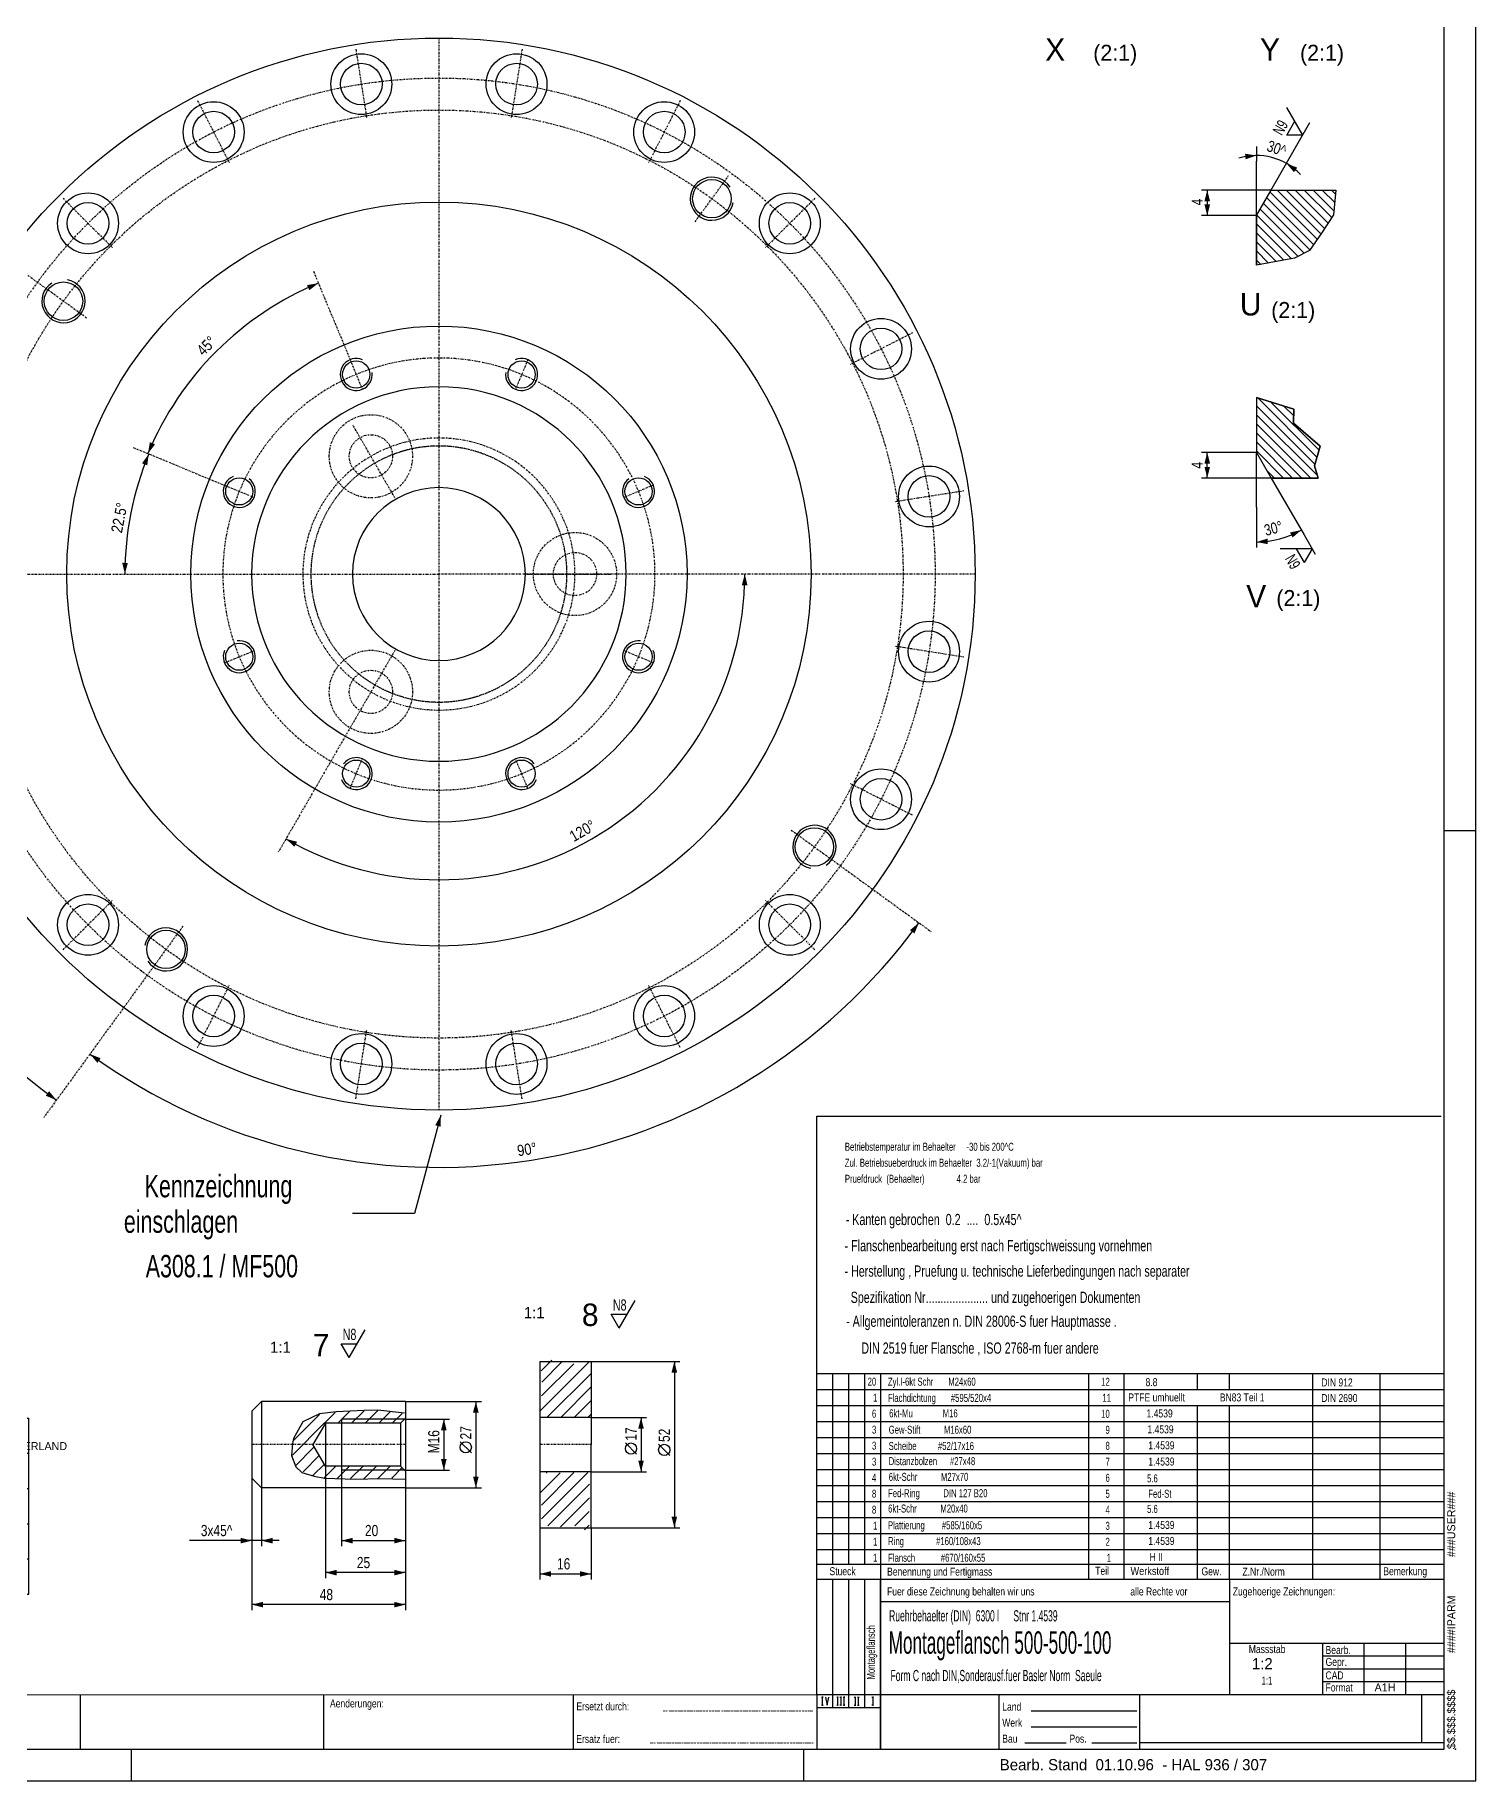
# Model space of a CAD drawing. Extents: x -22471 to -21578, y 9813 to 10953.
# Drawn here: x -22163 to -21713, y 9977 to 10523 of the extents above; entities that cross this region are included whole.
import ezdxf
from ezdxf.enums import TextEntityAlignment as Align

# ---------------------------------------------------------------- set-up
doc = ezdxf.new("R2010")
doc.units = 0
doc.header["$MEASUREMENT"] = 0
for name, pattern in [('DASHDOT', [1, 0.5, -0.25, 0, -0.25]), ('DOT', [0.25, 0, -0.25]), ('HIDDEN', [0.375, 0.25, -0.125])]:
    doc.linetypes.add(name, pattern=pattern)
for name, color, linetype in [('1', 7, 'CONTINUOUS'), ('10', 7, 'CONTINUOUS'), ('15', 7, 'CONTINUOUS'), ('16', 7, 'CONTINUOUS'), ('17', 7, 'CONTINUOUS'), ('3', 7, 'CONTINUOUS'), ('40', 7, 'CONTINUOUS'), ('5', 7, 'CONTINUOUS'), ('A1H-1', 7, 'CONTINUOUS'), ('A1H-10', 7, 'CONTINUOUS')]:
    doc.layers.add(name, color=color, linetype=linetype)
doc.styles.get("Standard").update_dxf_attribs({"font": 'txt', "height": 0.2})

# ---------------------------------------------------------------- blocks, each defined once
blk = doc.blocks.new('BSUL')
at = {"layer": '15', "color": 1, "linetype": 'Continuous'}
for p, q in [((0, 0), (-5, -8.66)), ((0, 0), (2.499, -4.33)), ((-2.5, -4.33), (2.499, -4.33))]:
    blk.add_line(p, q, dxfattribs=at)
at = {"layer": '15', "color": 1, "linetype": 'Continuous', "width": 0.714286}
blk.add_attdef('TAG00', text='', height=3.5, rotation=360, dxfattribs=at).set_placement((0, 0), align=Align.CENTER)
blk = doc.blocks.new('BSOL')
at = {"layer": '15', "color": 1, "linetype": 'Continuous'}
for p, q in [((0, 0), (5, 8.66)), ((0, 0), (-2.5, 4.33)), ((-2.5, 4.33), (2.5, 4.33))]:
    blk.add_line(p, q, dxfattribs=at)
at = {"layer": '15', "color": 1, "linetype": 'Continuous', "width": 0.714286}
blk.add_attdef('TAG00', (-4.5, 5.5), '', height=3.5, rotation=360, dxfattribs=at)
blk = doc.blocks.new('BSO8')
at = {"layer": '40', "color": 1, "linetype": 'Continuous'}
for p, q in [((0, 0), (5.001, 8.661)), ((-2.5, 4.329), (2.5, 4.33)), ((0, 0), (-2.5, 4.329))]:
    blk.add_line(p, q, dxfattribs=at)
at = {"layer": '40', "color": 1, "linetype": 'Continuous', "width": 0.714286}
blk.add_text('N8', height=3.5, rotation=0.00003, dxfattribs=at).set_placement((-2, 5.5))
blk = doc.blocks.new('STCL2')
at = {"layer": 'A1H-10', "color": 3, "linetype": 'Continuous'}
for p, q in [((-91, 55), (-91, 0)), ((-91, 55), (0, 55)), ((0, 0), (0, 55)), ((-91, 44), (0, 44)), ((-91, 33), (0, 33)), ((-6.622, 23.833), (-2.892, 27.563)), ((-6.622, 27.563), (-2.892, 23.833)), ((-91, 22), (0, 22)), ((-6.622, 12.738), (-2.892, 16.468)), ((-6.622, 16.468), (-2.892, 12.738)), ((-91, 11), (0, 11)), ((-91, 0), (0, 0))]:
    blk.add_line(p, q, dxfattribs=at)
for points in [[(-6.622, 23.833), (-2.892, 23.833), (-2.892, 27.563), (-6.622, 27.563)], [(-6.622, 16.468), (-2.892, 16.468), (-2.892, 20.198), (-6.622, 20.198)], [(-6.622, 12.738), (-2.892, 12.738), (-2.892, 16.468), (-6.622, 16.468)]]:
    blk.add_lwpolyline(points, close=True, dxfattribs=at)
for s, p in [('Clariant  International  Ltd.', (-89.798, 53.13)), ('E%%cgi%%ceeri%%cg', (-89.815, 46.253)), ('CH- 4132 MUTTENZ 1 /  SWITZERLAND', (-49.71, 46.248)), ('Datum :', (-89.825, 38.441)), ('Visum :', (-49.752, 38.455)), ('ZEICHNUNG /   DOKUMENT', (-89.841, 30.484)), ('Ge%%cehmigt fuer :', (-89.626, 24.999)), ('Ko%%cstruktio%%c / Ausfuehru%%cg', (-49.951, 24.987)), ('Ref.  Dokume%%cte :', (-89.832, 19.116)), ('Siehe Spezifikatio%%c', (-49.913, 19.15)), ('Siehe Bestellu%%cg', (-49.883, 14.021)), ('Die Vera%%ctwortu%%cg fuer Desig%%c u%%cd richtige Ausfuehru%%cg', (-89.569, 8.024)), ('liegt vollumfae%%cglich beim Auftrag%%cehmer  !', (-89.375, 3.76))]:
    blk.add_text(s, height=2.5, dxfattribs=at).set_placement(p, align=Align.MIDDLE_LEFT)

msp = doc.modelspace()

# ---------------------------------------------------------------- linework, layer by layer
at = {"layer": '1', "color": 253, "linetype": 'Continuous'}
for p, q in [((-21898.55, 10040.36), (-21918.55, 10040.36)), ((-21898.55, 10040.36), (-21918.55, 10040.36)), ((-21898.55, 10040.36), (-21918.55, 10040.36)), ((-21898.55, 10040.36), (-21918.55, 10040.36)), ((-21913.55, 10000.36), (-21913.55, 10040.36)), ((-21913.55, 10000.36), (-21913.55, 10040.36)), ((-21913.55, 10000.36), (-21913.55, 10040.36)), ((-21913.55, 10000.36), (-21913.55, 10040.28)), ((-21908.55, 10000.36), (-21908.55, 10040.36)), ((-21908.55, 10000.36), (-21908.55, 10040.36)), ((-21908.55, 10000.36), (-21908.55, 10040.36)), ((-21908.55, 10000.36), (-21908.55, 10040.35)), ((-21903.55, 10000.36), (-21903.55, 10040.36)), ((-21903.55, 10000.36), (-21903.55, 10040.36)), ((-21903.55, 10000.36), (-21903.55, 10040.36)), ((-21903.55, 10000.36), (-21903.55, 10040.36)), ((-21722.55, 10040.36), (-21898.55, 10040.36)), ((-21898.55, 9987.36), (-21898.55, 10040.36)), ((-21722.55, 10040.36), (-21898.55, 10040.36)), ((-21898.55, 9987.36), (-21898.55, 10040.36)), ((-21918.55, 10004.36), (-21898.55, 10004.36)), ((-21918.55, 10004.36), (-21918.55, 9987.36)), ((-21918.55, 10004.36), (-21898.55, 10004.36)), ((-21918.55, 10004.36), (-21918.55, 9987.36)), ((-21918.55, 10004.36), (-21898.55, 10004.36)), ((-21918.55, 10004.36), (-21918.55, 9987.36)), ((-21918.55, 10004.36), (-21898.55, 10004.36)), ((-21918.55, 10004.36), (-21918.55, 9987.36)), ((-21917.05, 10003.61), (-21916.55, 10003.61)), ((-21917.05, 10003.61), (-21916.55, 10003.61)), ((-21917.05, 10003.61), (-21916.55, 10003.61)), ((-21917.05, 10003.61), (-21916.55, 10003.61)), ((-21916.55, 10003.61), (-21916.8, 10003.61)), ((-21916.8, 10003.61), (-21916.8, 10001.11)), ((-21916.55, 10003.61), (-21916.8, 10003.61)), ((-21916.8, 10003.61), (-21916.8, 10001.11)), ((-21916.55, 10003.61), (-21916.8, 10003.61)), ((-21916.8, 10003.61), (-21916.8, 10001.11)), ((-21916.55, 10003.61), (-21916.8, 10003.61)), ((-21916.8, 10003.61), (-21916.8, 10001.11)), ((-21915.8, 10003.61), (-21915.3, 10001.11)), ((-21915.8, 10003.61), (-21915.3, 10001.11)), ((-21915.8, 10003.61), (-21915.3, 10001.11)), ((-21915.8, 10003.61), (-21915.3, 10001.11)), ((-21915.3, 10001.11), (-21914.8, 10003.61)), ((-21915.3, 10001.11), (-21914.8, 10003.61)), ((-21915.3, 10001.11), (-21914.8, 10003.61)), ((-21915.3, 10001.11), (-21914.8, 10003.61)), ((-21912.3, 10003.61), (-21911.8, 10003.61)), ((-21912.3, 10003.61), (-21911.8, 10003.61)), ((-21912.3, 10003.61), (-21911.8, 10003.61)), ((-21912.3, 10003.61), (-21911.8, 10003.61)), ((-21911.8, 10003.61), (-21912.05, 10003.61)), ((-21912.05, 10003.61), (-21912.05, 10001.11)), ((-21911.8, 10003.61), (-21912.05, 10003.61)), ((-21912.05, 10003.61), (-21912.05, 10001.11)), ((-21911.8, 10003.61), (-21912.05, 10003.61)), ((-21912.05, 10003.61), (-21912.05, 10001.11)), ((-21911.8, 10003.61), (-21912.05, 10003.61)), ((-21912.05, 10003.61), (-21912.05, 10001.11)), ((-21911.3, 10003.61), (-21910.8, 10003.61)), ((-21911.3, 10003.61), (-21910.8, 10003.61)), ((-21911.3, 10003.61), (-21910.8, 10003.61)), ((-21911.3, 10003.61), (-21910.8, 10003.61)), ((-21910.8, 10003.61), (-21911.05, 10003.61)), ((-21911.05, 10003.61), (-21911.05, 10001.11)), ((-21910.8, 10003.61), (-21911.05, 10003.61)), ((-21911.05, 10003.61), (-21911.05, 10001.11)), ((-21910.8, 10003.61), (-21911.05, 10003.61)), ((-21911.05, 10003.61), (-21911.05, 10001.11)), ((-21910.8, 10003.61), (-21911.05, 10003.61)), ((-21911.05, 10003.61), (-21911.05, 10001.11)), ((-21910.3, 10003.61), (-21909.8, 10003.61)), ((-21910.3, 10003.61), (-21909.8, 10003.61)), ((-21910.3, 10003.61), (-21909.8, 10003.61)), ((-21910.3, 10003.61), (-21909.8, 10003.61)), ((-21909.8, 10003.61), (-21910.05, 10003.61)), ((-21910.05, 10003.61), (-21910.05, 10001.11)), ((-21909.8, 10003.61), (-21910.05, 10003.61)), ((-21910.05, 10003.61), (-21910.05, 10001.11)), ((-21909.8, 10003.61), (-21910.05, 10003.61)), ((-21910.05, 10003.61), (-21910.05, 10001.11)), ((-21909.8, 10003.61), (-21910.05, 10003.61)), ((-21910.05, 10003.61), (-21910.05, 10001.11)), ((-21906.8, 10003.61), (-21906.3, 10003.61)), ((-21906.8, 10003.61), (-21906.3, 10003.61)), ((-21906.8, 10003.61), (-21906.3, 10003.61)), ((-21906.8, 10003.61), (-21906.3, 10003.61)), ((-21906.55, 10003.61), (-21906.55, 10001.11)), ((-21906.55, 10003.61), (-21906.55, 10001.11)), ((-21906.55, 10003.61), (-21906.55, 10001.11)), ((-21906.55, 10003.61), (-21906.55, 10001.11)), ((-21905.8, 10003.61), (-21905.3, 10003.61)), ((-21905.8, 10003.61), (-21905.3, 10003.61)), ((-21905.8, 10003.61), (-21905.3, 10003.61)), ((-21905.8, 10003.61), (-21905.3, 10003.61)), ((-21905.55, 10003.61), (-21905.55, 10001.11)), ((-21905.55, 10003.61), (-21905.55, 10001.11)), ((-21905.55, 10003.61), (-21905.55, 10001.11)), ((-21905.55, 10003.61), (-21905.55, 10001.11)), ((-21901.3, 10003.61), (-21900.8, 10003.61)), ((-21901.3, 10003.61), (-21900.8, 10003.61)), ((-21901.3, 10003.61), (-21900.8, 10003.61)), ((-21901.3, 10003.61), (-21900.8, 10003.61)), ((-21900.8, 10003.61), (-21901.05, 10003.61)), ((-21901.05, 10003.61), (-21901.05, 10001.11)), ((-21900.8, 10003.61), (-21901.05, 10003.61)), ((-21901.05, 10003.61), (-21901.05, 10001.11)), ((-21900.8, 10003.61), (-21901.05, 10003.61)), ((-21901.05, 10003.61), (-21901.05, 10001.11)), ((-21900.8, 10003.61), (-21901.05, 10003.61)), ((-21901.05, 10003.61), (-21901.05, 10001.11)), ((-21918.55, 10000.36), (-21898.55, 10000.36)), ((-21918.55, 10000.36), (-21898.55, 10000.36)), ((-21918.55, 10000.36), (-21898.55, 10000.36)), ((-21918.55, 10000.36), (-21898.55, 10000.36)), ((-21916.55, 10001.11), (-21917.05, 10001.11)), ((-21916.55, 10001.11), (-21917.05, 10001.11)), ((-21916.55, 10001.11), (-21917.05, 10001.11)), ((-21916.55, 10001.11), (-21917.05, 10001.11)), ((-21916.8, 10001.11), (-21916.55, 10001.11)), ((-21916.8, 10001.11), (-21916.55, 10001.11)), ((-21916.8, 10001.11), (-21916.55, 10001.11)), ((-21916.8, 10001.11), (-21916.55, 10001.11)), ((-21911.8, 10001.11), (-21912.3, 10001.11)), ((-21911.8, 10001.11), (-21912.3, 10001.11)), ((-21911.8, 10001.11), (-21912.3, 10001.11)), ((-21911.8, 10001.11), (-21912.3, 10001.11)), ((-21912.05, 10001.11), (-21911.8, 10001.11)), ((-21912.05, 10001.11), (-21911.8, 10001.11)), ((-21912.05, 10001.11), (-21911.8, 10001.11)), ((-21912.05, 10001.11), (-21911.8, 10001.11)), ((-21910.8, 10001.11), (-21911.3, 10001.11)), ((-21910.8, 10001.11), (-21911.3, 10001.11)), ((-21910.8, 10001.11), (-21911.3, 10001.11)), ((-21910.8, 10001.11), (-21911.3, 10001.11)), ((-21911.05, 10001.11), (-21910.8, 10001.11)), ((-21911.05, 10001.11), (-21910.8, 10001.11)), ((-21911.05, 10001.11), (-21910.8, 10001.11)), ((-21911.05, 10001.11), (-21910.8, 10001.11)), ((-21909.8, 10001.11), (-21910.3, 10001.11)), ((-21909.8, 10001.11), (-21910.3, 10001.11)), ((-21909.8, 10001.11), (-21910.3, 10001.11)), ((-21909.8, 10001.11), (-21910.3, 10001.11)), ((-21910.05, 10001.11), (-21909.8, 10001.11)), ((-21910.05, 10001.11), (-21909.8, 10001.11)), ((-21910.05, 10001.11), (-21909.8, 10001.11)), ((-21910.05, 10001.11), (-21909.8, 10001.11)), ((-21906.8, 10001.11), (-21906.3, 10001.11)), ((-21906.8, 10001.11), (-21906.3, 10001.11)), ((-21906.8, 10001.11), (-21906.3, 10001.11)), ((-21906.8, 10001.11), (-21906.3, 10001.11)), ((-21905.8, 10001.11), (-21905.3, 10001.11)), ((-21905.8, 10001.11), (-21905.3, 10001.11)), ((-21905.8, 10001.11), (-21905.3, 10001.11)), ((-21905.8, 10001.11), (-21905.3, 10001.11)), ((-21900.8, 10001.11), (-21901.3, 10001.11)), ((-21900.8, 10001.11), (-21901.3, 10001.11)), ((-21900.8, 10001.11), (-21901.3, 10001.11)), ((-21900.8, 10001.11), (-21901.3, 10001.11)), ((-21901.05, 10001.11), (-21900.8, 10001.11)), ((-21901.05, 10001.11), (-21900.8, 10001.11)), ((-21901.05, 10001.11), (-21900.8, 10001.11)), ((-21901.05, 10001.11), (-21900.8, 10001.11))]:
    msp.add_line(p, q, dxfattribs=at)
at = {"layer": '10', "color": 52, "linetype": 'DASHDOT'}
for p, q in [((-22050.31, 10378.38), (-22063.49, 10401.19)), ((-22050.31, 10330.68), (-22086.75, 10267.58))]:
    msp.add_line(p, q, dxfattribs=at)
at = {"layer": '10', "color": 92, "linetype": 'DASHDOT'}
msp.add_line((-22009.01, 10354.53), (-21982.66, 10354.53), dxfattribs=at)
at = {"layer": '10', "color": 92, "linetype": 'Continuous'}
msp.add_circle((-22036.55, 10354.53), 77.5, dxfattribs=at)
at = {"layer": '10', "color": 92, "linetype": 'DASHDOT'}
for centre, radius in [((-22057.8, 10391.33), 13), ((-22057.8, 10391.33), 6.75), ((-21994.05, 10354.53), 13), ((-21994.05, 10354.53), 6.75), ((-22057.8, 10317.72), 13), ((-22057.8, 10317.72), 6.75)]:
    msp.add_circle(centre, radius, dxfattribs=at)
at = {"layer": '15', "color": 1, "linetype": 'Continuous'}
for p, q in [((-21781.17, 10466.53), (-21764.47, 10495.62)), ((-21781.17, 10488.14), (-21781.17, 10483.58)), ((-21781.17, 10466.53), (-21781.17, 10483.58)), ((-21780.01, 10468.54), (-21770.94, 10484.35)), ((-21776.55, 10474.53), (-21798.3, 10474.53)), ((-21796.55, 10474.53), (-21796.55, 10466.53)), ((-21781.17, 10466.53), (-21798.3, 10466.53)), ((-21781.17, 10392.53), (-21798.3, 10392.53)), ((-21796.55, 10384.53), (-21796.55, 10392.53)), ((-21781.17, 10375.48), (-21781.17, 10392.53)), ((-21776.55, 10384.53), (-21798.3, 10384.53)), ((-21776.55, 10384.53), (-21766.29, 10366.76)), ((-21781.17, 10375.48), (-21781.17, 10362.78)), ((-21989.01, 10108.49), (-21961.26, 10108.49)), ((-21963.01, 10108.49), (-21963.01, 10056.49)), ((-22047.01, 10095.99), (-22023.26, 10095.99)), ((-22025.01, 10095.99), (-22025.01, 10068.99)), ((-22047.01, 10090.49), (-22033.26, 10090.49)), ((-22035.01, 10090.49), (-22035.01, 10074.49)), ((-21989.01, 10090.99), (-21971.66, 10090.99)), ((-21973.41, 10090.99), (-21973.41, 10073.99)), ((-22026.41, 10079.91), (-22029.91, 10083.41)), ((-21974.81, 10079.51), (-21978.31, 10083.01)), ((-21964.41, 10079.11), (-21967.91, 10082.61)), ((-22072.01, 10075.74), (-22072.01, 10040.74)), ((-22067.01, 10074.49), (-22067.01, 10050.74)), ((-22047.01, 10074.49), (-22033.26, 10074.49)), ((-21989.01, 10073.99), (-21971.66, 10073.99)), ((-22095.01, 10071.99), (-22095.01, 10030.74)), ((-22095.01, 10071.99), (-22095.01, 10050.74)), ((-22092.01, 10068.99), (-22092.01, 10050.74)), ((-22047.01, 10068.99), (-22023.26, 10068.99)), ((-22047.01, 10068.99), (-22047.01, 10050.74)), ((-22047.01, 10068.99), (-22047.01, 10040.74)), ((-22047.01, 10068.99), (-22047.01, 10030.74)), ((-22005.01, 10056.92), (-22005.01, 10040.34)), ((-21989.01, 10056.49), (-21961.26, 10056.49)), ((-21989.01, 10056.49), (-21989.01, 10040.34)), ((-22086.41, 10052.49), (-22114.43, 10052.49)), ((-22067.01, 10052.49), (-22047.01, 10052.49)), ((-22047.01, 10042.49), (-22072.01, 10042.49)), ((-22005.01, 10042.09), (-21989.01, 10042.09)), ((-22047.01, 10032.49), (-22095.01, 10032.49))]:
    msp.add_line(p, q, dxfattribs=at)
at = {"layer": '15', "color": 52, "linetype": 'Continuous'}
for p, q in [((-22095.01, 10069.24), (-22095.01, 10056.44)), ((-22095.01, 10066.74), (-22095.01, 10043.84)), ((-22095.01, 10066.74), (-22095.01, 10053.94)), ((-22095.01, 10046.34), (-22095.01, 10036.34))]:
    msp.add_line(p, q, dxfattribs=at)
at = {"layer": '15', "color": 1, "linetype": 'Continuous'}
msp.add_lwpolyline([(-22035.95, 10185.46), (-22044.19, 10154.69), (-22063.53, 10154.69)], dxfattribs=at)
for centre in [(-22028.16, 10081.66), (-21976.56, 10081.26), (-21966.16, 10080.86)]:
    msp.add_circle(centre, 1.75, dxfattribs=at)
for centre, radius, start, end in [((-21781.17, 10466.53), 18.8, 43.0743, 107.0675), ((-22036.55, 10354.53), 98.37, 112.4951, 157.4978), ((-22036.56, 10354.53), 98.1, 157.4978, 180), ((-21781.17, 10392.53), 28, 270, 299.9957), ((-22036.6, 10354.53), 203.19, 180, 234.0009), ((-22036.55, 10354.53), 95.55, 240.0017, 360), ((-22036.6, 10354.52), 185.39, 234.0006, 324.0009)]:
    msp.add_arc(centre, radius, start, end, dxfattribs=at)
for points in [[(-21784.73, 10485.87), (-21781.17, 10485.33), (-21784.57, 10484.13)], [(-21769.45, 10480.1), (-21771.81, 10482.83), (-21768.44, 10481.53)], [(-21797.42, 10471.03), (-21796.55, 10474.53), (-21795.67, 10471.03)], [(-21795.67, 10470.03), (-21796.55, 10466.53), (-21797.42, 10470.03)], [(-22077.75, 10444.82), (-22074.19, 10445.41), (-22077.05, 10443.21)], [(-22125.23, 10395.03), (-22127.43, 10392.17), (-22126.84, 10395.73)], [(-22129.28, 10389.14), (-22127.19, 10392.07), (-22127.65, 10388.5)], [(-21797.42, 10389.03), (-21796.55, 10392.53), (-21795.67, 10389.03)], [(-21795.67, 10388.03), (-21796.55, 10384.53), (-21797.42, 10388.03)], [(-21770.69, 10367.51), (-21767.17, 10368.28), (-21769.91, 10365.94)], [(-21777.62, 10363.87), (-21781.17, 10364.53), (-21777.73, 10365.62)], [(-22133.72, 10358.01), (-22134.65, 10354.53), (-22135.47, 10358.04)], [(-21941.93, 10351.05), (-21940.99, 10354.53), (-21940.18, 10351.01)], [(-22081.68, 10269.32), (-22084.32, 10271.77), (-22080.84, 10270.85)], [(-21889.4, 10243.26), (-21886.62, 10245.55), (-21888, 10242.22)], [(-22143.23, 10201.79), (-22145.57, 10204.53), (-22142.21, 10203.22)], [(-22158.32, 10192.93), (-22156.03, 10190.14), (-22159.36, 10191.52)], [(-22037.7, 10182.31), (-22035.95, 10185.46), (-22036.01, 10181.85)], [(-21963.89, 10104.99), (-21963.01, 10108.49), (-21962.14, 10104.99)], [(-22025.89, 10092.49), (-22025.01, 10095.99), (-22024.14, 10092.49)], [(-22035.89, 10086.99), (-22035.01, 10090.49), (-22034.14, 10086.99)], [(-21974.29, 10087.49), (-21973.41, 10090.99), (-21972.54, 10087.49)], [(-22034.14, 10077.99), (-22035.01, 10074.49), (-22035.89, 10077.99)], [(-21972.54, 10077.49), (-21973.41, 10073.99), (-21974.29, 10077.49)], [(-22024.14, 10072.49), (-22025.01, 10068.99), (-22025.89, 10072.49)], [(-21962.14, 10059.99), (-21963.01, 10056.49), (-21963.89, 10059.99)], [(-22098.51, 10053.36), (-22095.01, 10052.49), (-22098.51, 10051.61)], [(-22088.51, 10051.61), (-22092.01, 10052.49), (-22088.51, 10053.36)], [(-22063.51, 10051.61), (-22067.01, 10052.49), (-22063.51, 10053.36)], [(-22050.51, 10053.36), (-22047.01, 10052.49), (-22050.51, 10051.61)], [(-22068.51, 10041.61), (-22072.01, 10042.49), (-22068.51, 10043.36)], [(-22050.51, 10043.36), (-22047.01, 10042.49), (-22050.51, 10041.61)], [(-22001.51, 10041.21), (-22005.01, 10042.09), (-22001.51, 10042.96)], [(-21992.51, 10042.96), (-21989.01, 10042.09), (-21992.51, 10041.21)], [(-22091.51, 10031.61), (-22095.01, 10032.49), (-22091.51, 10033.36)], [(-22050.51, 10033.36), (-22047.01, 10032.49), (-22050.51, 10031.61)]]:
    msp.add_solid(points, dxfattribs=at)
at = {"layer": '16', "color": 52, "linetype": 'DASHDOT'}
for p, q in [((-22036.55, 10522.03), (-22036.55, 10354.53)), ((-22062.52, 10518.53), (-22059.08, 10496.81)), ((-22010.57, 10518.53), (-22014.01, 10496.81)), ((-22111.93, 10502.48), (-22101.95, 10482.88)), ((-21961.16, 10502.48), (-21971.15, 10482.88)), ((-22146.61, 10434.54), (-22210.25, 10480.78)), ((-21956.53, 10464.6), (-21946.05, 10479.02)), ((-22153.96, 10471.94), (-22138.41, 10456.39)), ((-21919.13, 10471.94), (-21934.69, 10456.39)), ((-22075.73, 10449.14), (-22060.47, 10412.27)), ((-21888.6, 10429.91), (-21908.19, 10419.93)), ((-22008.8, 10421.51), (-22012.63, 10412.27)), ((-22132.03, 10394.08), (-22094.29, 10378.45)), ((-21969.57, 10382.27), (-21978.8, 10378.45)), ((-21872.54, 10380.5), (-21894.26, 10377.07)), ((-22245.12, 10354.53), (-22036.55, 10354.53)), ((-22036.55, 10354.53), (-22036.55, 10187.03)), ((-21869.05, 10354.53), (-22036.55, 10354.53)), ((-22103.53, 10326.78), (-22094.29, 10330.61)), ((-21969.57, 10326.78), (-21978.81, 10330.61)), ((-21872.55, 10328.55), (-21894.26, 10331.99)), ((-22064.29, 10287.55), (-22060.46, 10296.79)), ((-22008.8, 10287.55), (-22012.63, 10296.79)), ((-21888.6, 10279.15), (-21908.19, 10289.13)), ((-21926.48, 10274.51), (-21882.78, 10242.76)), ((-22153.96, 10237.12), (-22138.41, 10252.67)), ((-21919.14, 10237.12), (-21934.68, 10252.67)), ((-22116.56, 10244.46), (-22159.97, 10184.71)), ((-22111.93, 10206.58), (-22101.95, 10226.17)), ((-21961.17, 10206.58), (-21971.15, 10226.17)), ((-22062.52, 10190.53), (-22059.08, 10212.25)), ((-22010.57, 10190.53), (-22014.01, 10212.25))]:
    msp.add_line(p, q, dxfattribs=at)
at = {"layer": '16', "color": 92, "linetype": 'Continuous'}
for p, q in [((-21781.17, 10466.53), (-21776.55, 10474.53)), ((-21777.96, 10472.08), (-21763.38, 10457.5)), ((-21776.92, 10473.87), (-21762.22, 10459.17)), ((-21776.55, 10474.53), (-21756.39, 10474.53)), ((-21774.75, 10474.53), (-21761.05, 10460.83)), ((-21771.92, 10474.53), (-21759.91, 10462.52)), ((-21769.09, 10474.53), (-21758.78, 10464.21)), ((-21766.27, 10474.53), (-21757.64, 10465.91)), ((-21763.44, 10474.53), (-21756.96, 10468.05)), ((-21760.61, 10474.53), (-21756.73, 10470.65)), ((-21757.78, 10474.53), (-21756.5, 10473.25)), ((-21781.17, 10466.53), (-21781.17, 10451.02)), ((-21781.07, 10466.7), (-21768.18, 10453.81)), ((-21780.03, 10468.5), (-21766.32, 10454.79)), ((-21779, 10470.29), (-21764.54, 10455.83)), ((-21781.17, 10463.97), (-21770.23, 10453.04)), ((-21781.17, 10461.15), (-21772.62, 10452.6)), ((-21781.17, 10458.32), (-21775.01, 10452.16)), ((-21781.17, 10455.49), (-21777.4, 10451.72)), ((-21781.17, 10452.66), (-21779.78, 10451.28)), ((-21781.17, 10409.68), (-21781.17, 10392.53)), ((-21781.17, 10407.13), (-21762.93, 10388.89)), ((-21780.76, 10409.56), (-21762.28, 10391.07)), ((-21776.68, 10408.29), (-21761.63, 10393.25)), ((-21772.59, 10407.03), (-21769.54, 10403.99)), ((-21781.17, 10404.3), (-21762.16, 10385.29)), ((-21781.17, 10401.47), (-21764.22, 10384.53)), ((-21781.17, 10398.64), (-21767.05, 10384.53)), ((-21781.17, 10395.81), (-21769.88, 10384.53)), ((-21781.17, 10392.99), (-21772.71, 10384.53)), ((-21781.17, 10392.53), (-21776.55, 10384.53)), ((-21777.92, 10386.92), (-21775.54, 10384.53)), ((-21761.93, 10384.53), (-21776.55, 10384.53)), ((-22005.14, 10092.85), (-21989.73, 10108.26)), ((-22005.01, 10108.49), (-22005.01, 10056.49)), ((-22005.01, 10108.49), (-21989.01, 10108.49)), ((-22004.6, 10105.56), (-22001.29, 10108.86)), ((-22004.49, 10097.74), (-21994.45, 10107.78)), ((-22004.43, 10102.05), (-21998.14, 10108.34)), ((-22002.5, 10108.22), (-22002.17, 10108.55)), ((-21989.01, 10108.49), (-21989.01, 10082.49)), ((-22002.71, 10091.04), (-21989.14, 10104.61)), ((-21998.41, 10091.09), (-21989.1, 10100.41)), ((-22095.01, 10092.99), (-22092.01, 10095.99)), ((-22047.01, 10095.99), (-22092.01, 10095.99)), ((-22092.01, 10095.99), (-22092.01, 10068.99)), ((-22092.01, 10095.99), (-22092.01, 10068.99)), ((-22047.01, 10095.99), (-22047.01, 10068.99)), ((-21994.12, 10091.14), (-21989.06, 10096.2)), ((-22095.01, 10092.99), (-22095.01, 10071.99)), ((-22082.26, 10079.23), (-22072.24, 10089.25)), ((-22079.1, 10089.64), (-22082.01, 10084.43)), ((-22082, 10083.74), (-22073.83, 10091.9)), ((-22073.89, 10092.16), (-22079.1, 10089.64)), ((-22072.01, 10089.24), (-22075.91, 10082.49)), ((-22068.61, 10092.71), (-22073.89, 10092.16)), ((-22072.22, 10089.27), (-22068.91, 10092.58)), ((-22048.51, 10089.24), (-22072.01, 10089.24)), ((-22072.01, 10089.24), (-22072.01, 10075.74)), ((-22059.86, 10093.18), (-22068.61, 10092.71)), ((-22067.98, 10089.27), (-22064.35, 10092.9)), ((-22047.01, 10090.49), (-22067.01, 10090.49)), ((-22067.01, 10090.49), (-22067.01, 10074.49)), ((-22063.74, 10089.27), (-22059.92, 10093.08)), ((-22055.6, 10093.26), (-22059.86, 10093.18)), ((-22059.49, 10089.27), (-22055.62, 10093.14)), ((-22047.32, 10092.32), (-22055.6, 10093.26)), ((-22055.25, 10089.27), (-22051.77, 10092.75)), ((-22051.01, 10089.27), (-22048.07, 10092.2)), ((-22048.51, 10089.24), (-22047.1, 10090.65)), ((-22048.51, 10089.24), (-22048.51, 10075.74)), ((-21989.01, 10090.99), (-22005.01, 10090.99)), ((-21989.83, 10091.19), (-21989.02, 10092)), ((-22082.01, 10084.43), (-22082.33, 10082.86)), ((-22082.33, 10082.86), (-22082.64, 10079.07)), ((-22082.64, 10079.07), (-22081.22, 10075.52)), ((-22081.47, 10075.77), (-22075.69, 10081.55)), ((-22078.96, 10074.04), (-22074.01, 10078.99)), ((-22072.01, 10075.74), (-22075.91, 10082.49)), ((-21989.01, 10056.49), (-21989.01, 10082.49)), ((-22081.22, 10075.52), (-22079.33, 10073.79)), ((-22079.33, 10073.79), (-22075.47, 10072.61)), ((-22075.96, 10072.8), (-22072.33, 10076.43)), ((-22075.47, 10072.61), (-22072.24, 10072.06)), ((-22072.46, 10072.06), (-22068.75, 10075.77)), ((-22048.51, 10075.74), (-22072.01, 10075.74)), ((-22068.32, 10071.95), (-22064.5, 10075.77)), ((-22047.01, 10074.49), (-22067.01, 10074.49)), ((-22064.17, 10071.86), (-22060.26, 10075.77)), ((-22059.99, 10071.8), (-22056.02, 10075.77)), ((-22055.66, 10071.89), (-22051.78, 10075.77)), ((-22051.31, 10071.99), (-22048.11, 10075.2)), ((-22048.51, 10075.74), (-22047.1, 10074.32)), ((-21989.01, 10073.99), (-22005.01, 10073.99)), ((-22005, 10067.37), (-21998.65, 10073.72)), ((-22004.55, 10059.34), (-21990.06, 10073.83)), ((-22004.55, 10063.58), (-21994.36, 10073.77)), ((-22002.95, 10073.67), (-22002.78, 10073.83)), ((-22092.01, 10068.99), (-22095.01, 10071.99)), ((-22047.01, 10068.99), (-22092.01, 10068.99)), ((-22072.24, 10072.06), (-22062.62, 10071.74)), ((-22062.62, 10071.74), (-22054.81, 10071.9)), ((-22054.81, 10071.9), (-22047.08, 10071.74)), ((-22002.5, 10057.15), (-21989.52, 10070.12)), ((-21998.57, 10056.84), (-21989.56, 10065.84)), ((-22005.01, 10056.49), (-21989.01, 10056.49)), ((-21994.06, 10057.11), (-21989.6, 10061.56)), ((-21991.03, 10055.89), (-21989.64, 10057.28))]:
    msp.add_line(p, q, dxfattribs=at)
at = {"layer": '16', "color": 92, "linetype": 'DASHDOT'}
for p, q in [((-22047.01, 10082.49), (-22095.01, 10082.49)), ((-21989.01, 10082.49), (-22005.01, 10082.49))]:
    msp.add_line(p, q, dxfattribs=at)
at = {"layer": '16', "color": 92, "linetype": 'Continuous'}
for points in [[(-21756.39, 10474.53), (-21757.07, 10466.75), (-21760.89, 10461.07), (-21764.66, 10455.66), (-21769.34, 10453.2), (-21781.17, 10451.02)], [(-21781.17, 10409.68), (-21769.47, 10406.07), (-21769.63, 10401.65), (-21761.28, 10394.44), (-21763.08, 10388.37), (-21761.93, 10384.53)]]:
    msp.add_lwpolyline(points, dxfattribs=at)
for points in [[(-21781.17, 10451.02), (-21781.17, 10466.53), (-21781.17, 10466.53), (-21776.55, 10474.53), (-21776.55, 10474.53), (-21756.39, 10474.53), (-21756.39, 10474.53), (-21757.07, 10466.75), (-21760.89, 10461.07), (-21764.66, 10455.66), (-21769.34, 10453.2)], [(-21781.17, 10409.68), (-21781.17, 10392.53), (-21781.17, 10392.53), (-21776.55, 10384.53), (-21776.55, 10384.53), (-21761.93, 10384.53), (-21761.93, 10384.53), (-21763.08, 10388.37), (-21761.28, 10394.44), (-21769.63, 10401.65), (-21769.47, 10406.07)]]:
    msp.add_lwpolyline(points, close=True, dxfattribs=at)
for centre, radius in [((-22036.55, 10354.53), 167.5), ((-22060.79, 10507.62), 9.5), ((-22012.3, 10507.62), 9.5), ((-22060.79, 10507.62), 6.5), ((-22012.3, 10507.62), 6.5), ((-22106.92, 10492.64), 9.5), ((-22106.92, 10492.64), 6.5), ((-21966.18, 10492.64), 9.5), ((-21966.18, 10492.64), 6.5), ((-21951.29, 10471.81), 6), ((-22146.15, 10464.13), 9.5), ((-21926.95, 10464.13), 9.5), ((-22036.55, 10354.53), 116.25), ((-22146.15, 10464.13), 6.5), ((-21926.95, 10464.13), 6.5), ((-22153.83, 10439.79), 6), ((-21898.44, 10424.9), 9.5), ((-21898.44, 10424.9), 6.5), ((-22062.38, 10416.89), 4.25), ((-22010.72, 10416.89), 4.25), ((-22098.91, 10380.36), 4.25), ((-21974.19, 10380.36), 4.25), ((-21883.46, 10378.78), 9.5), ((-21883.46, 10378.78), 6.5), ((-21883.46, 10330.28), 9.5), ((-21883.46, 10330.28), 6.5), ((-22098.91, 10328.7), 4.25), ((-21974.19, 10328.7), 4.25), ((-22062.38, 10292.17), 4.25), ((-22010.72, 10292.17), 4.25), ((-21898.44, 10284.16), 9.5), ((-21898.44, 10284.16), 6.5), ((-21919.26, 10269.27), 6), ((-22146.15, 10244.93), 9.5), ((-21926.95, 10244.93), 9.5), ((-22146.15, 10244.93), 6.5), ((-21926.95, 10244.93), 6.5), ((-22121.81, 10237.24), 6), ((-22106.92, 10216.42), 9.5), ((-21966.18, 10216.42), 9.5), ((-22106.92, 10216.42), 6.5), ((-21966.18, 10216.42), 6.5), ((-22060.79, 10201.44), 9.5), ((-22012.3, 10201.44), 9.5), ((-22060.79, 10201.44), 6.5), ((-22012.3, 10201.44), 6.5)]:
    msp.add_circle(centre, radius, dxfattribs=at)
at = {"layer": '16', "color": 52, "linetype": 'DASHDOT'}
for radius in [155, 145]:
    msp.add_circle((-22036.55, 10354.53), radius, dxfattribs=at)
at = {"layer": '16', "color": 92, "linetype": 'Continuous'}
for centre, radius, start, end in [((-21951.29, 10471.81), 6.75, 32.6221, 349.5688), ((-22153.83, 10439.79), 6.75, 122.6221, 79.5688), ((-22062.38, 10416.89), 5, 66.8445, 7.3272), ((-22010.72, 10416.89), 5, 172.6728, 113.1555), ((-22036.55, 10354.53), 58.5, 90, 270), ((-22036.55, 10354.53), 58.5, 270, 90), ((-22098.91, 10380.36), 5, 111.8445, 52.3272), ((-21974.19, 10380.36), 5, 127.6728, 68.1555), ((-22036.55, 10354.53), 27, 90, 270), ((-22036.55, 10354.53), 27, 270, 90), ((-22098.91, 10328.7), 5, 156.8445, 97.3272), ((-21974.19, 10328.7), 5, 82.6728, 23.1555), ((-22062.38, 10292.17), 5, 201.8445, 142.3272), ((-22010.72, 10292.17), 5, 37.6728, 338.1555), ((-21919.26, 10269.27), 6.75, 302.6221, 259.5688), ((-22121.81, 10237.24), 6.75, 212.6221, 169.5688)]:
    msp.add_arc(centre, radius, start, end, dxfattribs=at)
at = {"layer": '16', "color": 52, "linetype": 'DASHDOT'}
for radius, start, end in [(67.5, 90, 270), (67.5, 270, 90), (42.5, 90, 270), (42.5, 270, 90)]:
    msp.add_arc((-22036.55, 10354.53), radius, start, end, dxfattribs=at)
at = {"layer": '16', "color": 92, "linetype": 'HIDDEN'}
for start, end in [(90, 270), (270, 90)]:
    msp.add_arc((-22036.55, 10354.53), 40, start, end, dxfattribs=at)
at = {"layer": '16', "color": 92, "linetype": 'Continuous'}
msp.add_point((-22072.01, 10075.74), dxfattribs=at)
at = {"layer": '3', "color": 253, "linetype": 'Continuous'}
for p, q in [((-21918.55, 10004.18), (-21918.55, 10185.12)), ((-21918.55, 10185.12), (-21723.47, 10185.12)), ((-21918.4, 10104.74), (-21722.56, 10104.74)), ((-21913.55, 10045.14), (-21913.55, 10104.74)), ((-21908.55, 10045.08), (-21908.55, 10104.74)), ((-21903.55, 10045.15), (-21903.55, 10104.74)), ((-21898.55, 10040.36), (-21898.55, 10104.74)), ((-21833.55, 10040.36), (-21833.55, 10104.74)), ((-21822.55, 10040.36), (-21822.55, 10104.74)), ((-21799.55, 10099.74), (-21799.55, 10104.74)), ((-21789.55, 10099.74), (-21789.55, 10104.74)), ((-21763.55, 10040.36), (-21763.55, 10104.74)), ((-21742.55, 10040.36), (-21742.55, 10104.74)), ((-21918.4, 10099.74), (-21722.56, 10099.74)), ((-21918.4, 10094.74), (-21722.56, 10094.74)), ((-21799.55, 10040.36), (-21799.55, 10094.74)), ((-21789.55, 10040.36), (-21789.55, 10094.74)), ((-21918.4, 10089.74), (-21722.56, 10089.74)), ((-21918.4, 10084.74), (-21722.56, 10084.74)), ((-21918.4, 10079.74), (-21722.56, 10079.74)), ((-21918.4, 10074.74), (-21722.56, 10074.74)), ((-21918.4, 10069.74), (-21722.56, 10069.74)), ((-21918.4, 10064.74), (-21722.56, 10064.74)), ((-21918.4, 10059.74), (-21722.56, 10059.74)), ((-21918.4, 10054.74), (-21722.56, 10054.74)), ((-21918.4, 10049.74), (-21722.56, 10049.74)), ((-21898.58, 10040.35), (-21918.63, 10040.35)), ((-21918.29, 10045.14), (-21722.45, 10045.14))]:
    msp.add_line(p, q, dxfattribs=at)
at = {"layer": '5', "color": 1, "linetype": 'Continuous'}
msp.add_line((-21766.29, 10366.76), (-21762.79, 10360.7), dxfattribs=at)
at = {"layer": 'A1H-1', "color": 253, "linetype": 'Continuous'}
for p, q in [((-21722.58, 10274.35), (-21712.58, 10274.35)), ((-21722.58, 10040.35), (-21898.58, 10040.35)), ((-21898.58, 9987.35), (-21898.58, 10040.35)), ((-21789.58, 10040.35), (-21789.58, 10004.35)), ((-21789.58, 10033.35), (-21898.58, 10033.35)), ((-21722.58, 10020.35), (-21789.58, 10020.35)), ((-21760.58, 10020.35), (-21760.58, 10004.35)), ((-21747.58, 10004.35), (-21747.58, 10020.35)), ((-21734.58, 10020.35), (-21734.58, 10004.35)), ((-21722.58, 10016.35), (-21760.58, 10016.35)), ((-21722.58, 10012.35), (-21760.58, 10012.35)), ((-21722.58, 10008.35), (-21760.58, 10008.35)), ((-22296.58, 10004.27), (-21898.58, 10004.36)), ((-22148.58, 10004.35), (-22148.58, 9987.35)), ((-22072.58, 10004.35), (-22072.58, 9987.35)), ((-21994.58, 10004.35), (-21994.58, 9987.35)), ((-21722.58, 10004.35), (-21898.58, 10004.35)), ((-21861.58, 9987.35), (-21861.58, 10004.35)), ((-21817.58, 9987.35), (-21817.58, 10004.35)), ((-21729.58, 10004.35), (-21729.58, 9989.35)), ((-21851.58, 9999.35), (-21818.58, 9999.35)), ((-21851.58, 9994.35), (-21818.58, 9994.35)), ((-22132.58, 9977.35), (-22132.58, 9987.35)), ((-21922.58, 9977.35), (-21922.58, 9987.35)), ((-21853.58, 9989.35), (-21840.58, 9989.35)), ((-21832.58, 9989.35), (-21818.58, 9989.35)), ((-21722.58, 9989.35), (-21817.58, 9989.35))]:
    msp.add_line(p, q, dxfattribs=at)
at = {"layer": 'A1H-1', "color": 253, "linetype": 'DOT'}
for p, q in [((-21966.39, 9999.35), (-21919.58, 9999.35)), ((-21970.49, 9989.35), (-21919.58, 9989.35))]:
    msp.add_line(p, q, dxfattribs=at)
at = {"layer": 'A1H-1', "color": 253, "linetype": 'Continuous'}
msp.add_lwpolyline([(-22296.58, 9987.35), (-21722.58, 9987.35), (-21722.58, 10808.35), (-22296.58, 10808.35), (-22296.58, 9987.35)], dxfattribs=at)
at = {"layer": 'A1H-1', "color": 92, "linetype": 'Continuous'}
msp.add_point((-21718.99, 9987.28), dxfattribs=at)
at = {"layer": 'A1H-10', "color": 253, "linetype": 'Continuous'}
msp.add_lwpolyline([(-22306.49, 9977.48), (-21712.67, 9977.48), (-21712.67, 10818.23), (-22306.49, 10818.23), (-22306.49, 9977.48)], dxfattribs=at)

# ---------------------------------------------------------------- block references
at = {"layer": '10', "color": 3, "linetype": 'Continuous'}
msp.add_blockref('STCL2', (-22164.66, 10035.78), dxfattribs=at)
at = {"layer": '15', "color": 1, "linetype": 'Continuous'}
for p in [(-21980.21, 10118.89), (-22064.61, 10109.69)]:
    msp.add_blockref('BSO8', p, dxfattribs=at)
at = {"layer": '40', "color": 1, "linetype": 'Continuous'}
ref = msp.add_blockref('BSOL', (-21766.73, 10491.68), dxfattribs=dict(at, xscale=1.000006540775697, yscale=1.000006540775697, rotation=60.00083251728343))
ref.add_attrib('TAG00', ' N9', (-21773.74, 10490.53), dxfattribs={"color": 1, "linetype": 'Continuous', "height": 3.5, "rotation": 60, "width": 0.714286})
ref = msp.add_blockref('BSUL', (-21763.79, 10362.43), dxfattribs=dict(at, xscale=1.000005460099995, yscale=1.000005460099995, rotation=300.0001274602831))
ref.add_attrib('TAG00', 'N9 ', dxfattribs={"color": 1, "linetype": 'Continuous', "height": 3.5, "rotation": 300, "width": 0.714286}).set_placement((-21771.1, 10357.1), align=Align.CENTER)

# ---------------------------------------------------------------- texts
at = {"layer": '15', "color": 1, "linetype": 'Continuous'}
for s, height, rotation, width, p in [('30^ ', 3.5, 341.3969, 0.8, (-21777.66, 10488.49)), ('4', 3.5, 90, 0.8, (-21799.7, 10469.73)), ('45%%d', 3.5, 44.9963, 0.857143, (-22111.33, 10423.7)), ('4', 3.5, 90, 0.8, (-21799.7, 10387.48)), ('22.5%%d', 3.5, 78.749, 0.857143, (-22137.31, 10367.5)), ('30%%d', 3.5, 14.5183, 0.8, (-21778.66, 10368.12)), ('120%%d', 3.5, 30.0008, 0.857143, (-21995.32, 10272.22)), ('90%%d', 3.5, 9.0006, 0.857143, (-22012.07, 10174.29)), ('M16', 3.5, 90, 0.8, (-22038.16, 10079.73)), ('27', 3.5, 90, 0.8, (-22028.16, 10084.11)), ('17', 3.5, 90, 0.8, (-21976.56, 10083.71)), ('52', 3.5, 90, 0.8, (-21966.16, 10083.31)), ('Montageflansch', 2.5, 90, 0.72, (-21901.62, 10009.1))]:
    msp.add_text(s, height=height, rotation=rotation, dxfattribs=dict(at, width=width)).set_placement(p, align=Align.MIDDLE_LEFT)
at = {"layer": '15', "color": 1, "linetype": 'Continuous', "width": 0.72}
for s, p in [('Betriebstemperatur im Behaelter     -30 bis 200^ C', (-21909.75, 10176.82)), ('Zul. Betriebsueberdruck im Behaelter  3.2/-1(Vakuum) bar', (-21909.75, 10171.82)), ('Pruefdruck  (Behaelter)               4.2 bar', (-21909.75, 10166.82))]:
    msp.add_text(s, height=2.5, dxfattribs=at).set_placement(p, align=Align.TOP_LEFT)
at = {"layer": '15', "color": 1, "linetype": 'Continuous'}
for s, p in [('1:1', (-22010.05, 10123.71)), ('1:1', (-22089.3, 10112.94)), ('1:2', (-21782.6, 10014.02)), ('Bearb. Stand  01.10.96  - HAL 936 / 307', (-21861.36, 9982.47))]:
    msp.add_text(s, height=3.5, dxfattribs=at).set_placement(p, align=Align.MIDDLE_LEFT)
at = {"layer": '15', "color": 1, "linetype": 'DASHDOT'}
for s, p in [('8', (-21991.89, 10119.56)), ('7', (-22075.95, 10110.1))]:
    msp.add_text(s, height=7, dxfattribs=at).set_placement(p)
at = {"layer": '15', "color": 1, "linetype": 'Continuous', "width": 0.72}
for s, p in [('  20', (-21899.95, 10102.16)), (' 12', (-21827, 10102.12)), ('1', (-21899.59, 10097.16)), (' 11', (-21826.65, 10097.12)), ('6', (-21899.94, 10092.16)), (' 10', (-21827, 10092.12)), ('3', (-21899.94, 10087.16)), ('9', (-21826.99, 10087.12)), ('3', (-21899.94, 10082.16)), ('3', (-21899.94, 10077.16)), ('8', (-21826.99, 10082.12)), ('7', (-21826.99, 10077.12)), ('4', (-21899.94, 10072.16)), ('6', (-21826.99, 10072.12)), ('8', (-21899.94, 10067.16)), ('5', (-21826.99, 10067.12)), ('8', (-21899.94, 10062.16)), ('4', (-21826.99, 10062.12)), ('1', (-21899.59, 10057.16)), ('3', (-21826.99, 10057.12)), ('1', (-21899.59, 10052.16)), ('2', (-21826.99, 10052.12)), ('1', (-21899.59, 10047.16)), ('1', (-21826.63, 10047.12))]:
    msp.add_text(s, height=2.5, dxfattribs=at).set_placement(p, align=Align.MIDDLE_RIGHT)
at = {"layer": '15', "color": 1, "linetype": 'Continuous'}
for s, height, width, p in [('Zyl.I-6kt Schr       M24x60', 2.5, 0.72, (-21896.3, 10102.16)), ('8.8', 2.5, 0.7996, (-21815.82, 10102.01)), ('DIN 912', 2.5, 0.7996, (-21760.92, 10101.93)), ('Flachdichtung       #595/520x4', 2.5, 0.72, (-21896.3, 10097.09)), ('PTFE umhuellt', 2.5, 0.7996, (-21821.2, 10097.24)), ('BN83 Teil 1', 2.5, 0.7996, (-21792.62, 10097.24)), ('DIN 2690', 2.5, 0.7996, (-21760.92, 10097.06)), ('6kt-Mu              M16', 2.5, 0.72, (-21895.9, 10092.27)), ('1.4539', 2.5, 0.7996, (-21815.51, 10092.24)), ('Gew-Stift           M16x60', 2.5, 0.72, (-21896.05, 10087.15)), ('1.4539', 2.5, 0.7996, (-21815.23, 10087.26)), ('1.4539', 2.5, 0.7996, (-21814.95, 10082.28)), ('Scheibe          #52/17x16', 2.5, 0.72, (-21896.05, 10082.08)), ('Distanzbolzen      #27x48', 2.5, 0.72, (-21896.05, 10077.33)), ('1.4539', 2.5, 0.7996, (-21814.95, 10077.21)), ('6kt-Schr           M27x70', 2.5, 0.72, (-21896.05, 10072.42)), ('Fed-Ring           DIN 127 B20', 2.5, 0.72, (-21896.23, 10067.32)), ('6kt-Schr           M20x40', 2.5, 0.72, (-21896.23, 10062.52)), ('3x45^ ', 3.5, 0.8, (-22110.93, 10055.64)), ('20', 3.5, 0.8, (-22059.66, 10055.64)), ('Plattierung        #585/160x5', 2.5, 0.72, (-21896.3, 10057.29)), ('1.4539', 2.5, 0.7996, (-21814.95, 10057.4)), ('Ring               #160/108x43', 2.5, 0.72, (-21896.23, 10052.34)), ('1.4539', 2.5, 0.7996, (-21814.95, 10052.4)), ('25', 3.5, 0.8, (-22062.19, 10045.64)), ('16', 3.5, 0.8, (-21999.66, 10045.24)), ('Flansch            #670/160x55', 2.5, 0.72, (-21896.23, 10047.14)), ('H II', 2.5, 0.7996, (-21814.55, 10047.4)), ('48', 3.5, 0.8, (-22073.79, 10035.64)), ('Ruehrbehaelter (DIN)  6300 l      Stnr 1.4539 ', 3.5, 0.571429, (-21895.92, 10029)), ('Montageflansch 500-500-100', 7, 0.571429, (-21896.05, 10020.64)), ('Form C nach DIN,Sonderausf.fuer Basler Norm  Saeule ', 3.499, 0.571306, (-21895.49, 10010.34))]:
    msp.add_text(s, height=height, dxfattribs=dict(at, width=width)).set_placement(p, align=Align.MIDDLE_LEFT)
at = {"layer": '15', "color": 1, "linetype": 'DASHDOT', "width": 0.72}
for s, p in [('5.6', (-21815.35, 10071.94)), ('Fed-St', (-21814.95, 10067.14)), ('5.6', (-21815.35, 10062.4)), ('1:1', (-21779.58, 10008.78))]:
    msp.add_text(s, height=2.5, dxfattribs=at).set_placement(p, align=Align.MIDDLE_LEFT)
at = {"layer": '16', "color": 135, "linetype": 'HIDDEN', "width": 0.714286}
for s, height, p in [('Kennzeichnung  ', 7, (-22128.45, 10159.77)), ('  einschlagen', 7, (-22138.67, 10148.69)), ('- Kanten gebrochen  0.2  ....  0.5x45^ ', 3.5, (-21909.47, 10151.09)), ('- Flanschenbearbeitung erst nach Fertigschweissung vornehmen', 3.5, (-21909.82, 10142.92)), ('A308.1 / MF500', 7, (-22128.13, 10134.77)), ('- Herstellung , Pruefung u. technische Lieferbedingungen nach separater', 3.5, (-21909.85, 10134.97)), ('  Spezifikation Nr..................... und zugehoerigen Dokumenten', 3.5, (-21909.79, 10126.77)), ('- Allgemeintoleranzen n. DIN 28006-S fuer Hauptmasse .', 3.5, (-21909.35, 10119.3)), ('DIN 2519 fuer Flansche , ISO 2768-m fuer andere', 3.5, (-21904.6, 10110.91))]:
    msp.add_text(s, height=height, dxfattribs=at).set_placement(p)
at = {"layer": '16', "color": 135, "linetype": 'Continuous'}
for s, width, p in [('Stueck', 0.8, (-21914.55, 10041.68)), ('Benennung und Fertigmass', 0.8, (-21896.55, 10041.55)), ('Teil', 0.8, (-21831.55, 10041.82)), ('Werkstoff', 0.854, (-21820.51, 10041.75)), ('Gew.', 0.8, (-21798.35, 10041.63)), ('Z.Nr./Norm', 0.8, (-21785.55, 10041.55)), ('Bemerkung', 0.8, (-21741.55, 10041.68))]:
    msp.add_text(s, height=2.5, dxfattribs=dict(at, width=width)).set_placement(p)
at = {"layer": '17', "color": 1, "linetype": 'Continuous'}
for s, height, p in [('X', 7, (-21847.17, 10514.93)), ('(2:1)', 5, (-21832.17, 10514.93)), ('Y', 7, (-21780.07, 10514.93)), ('(2:1)', 5, (-21767.57, 10514.93)), ('U', 7, (-21786.37, 10435.33)), ('(2:1)', 5, (-21776.57, 10434.53)), ('V', 7, (-21784.37, 10344.13)), ('(2:1)', 5, (-21774.97, 10344.53))]:
    msp.add_text(s, height=height, dxfattribs=at).set_placement(p)
at = {"layer": 'A1H-1', "color": 253, "linetype": 'Continuous'}
for s, p in [('###USER###', (-21721.58, 10047.35)), ('####IPARM', (-21721.58, 10017.35)), ('$$.$$$.$$$$', (-21721.58, 9987.35))]:
    msp.add_text(s, height=2.5, rotation=90, dxfattribs=at).set_placement(p, align=Align.TOP_LEFT)
at = {"layer": 'A1H-1', "color": 253, "linetype": 'Continuous', "width": 0.8}
for s, p in [('Fuer diese Zeichnung behalten wir uns', (-21896.58, 10035.35)), ('alle Rechte vor', (-21820.58, 10035.35)), ('Zugehoerige Zeichnungen:', (-21788.58, 10035.35)), ('Massstab', (-21783.58, 10017.35)), ('Bearb.', (-21759.59, 10017.07)), ('Gepr.', (-21759.58, 10013.35)), ('CAD', (-21759.61, 10009.15)), ('Format', (-21759.58, 10005.35)), ('Aenderungen:', (-22070.58, 10000.35)), ('Ersetzt durch:', (-21993.61, 9999.45)), ('Land', (-21860.58, 9999.35)), ('Werk', (-21860.58, 9994.35)), ('Ersatz fuer:', (-21993.65, 9989.26)), ('Bau', (-21860.58, 9989.35)), ('Pos.', (-21839.58, 9989.35))]:
    msp.add_text(s, height=2.5, dxfattribs=at).set_placement(p)
at = {"layer": 'A1H-1', "color": 253, "linetype": 'Continuous'}
msp.add_text('A1H', height=2.5, dxfattribs=at).set_placement((-21744.28, 10005.37))

doc.saveas('drawing.dxf')
